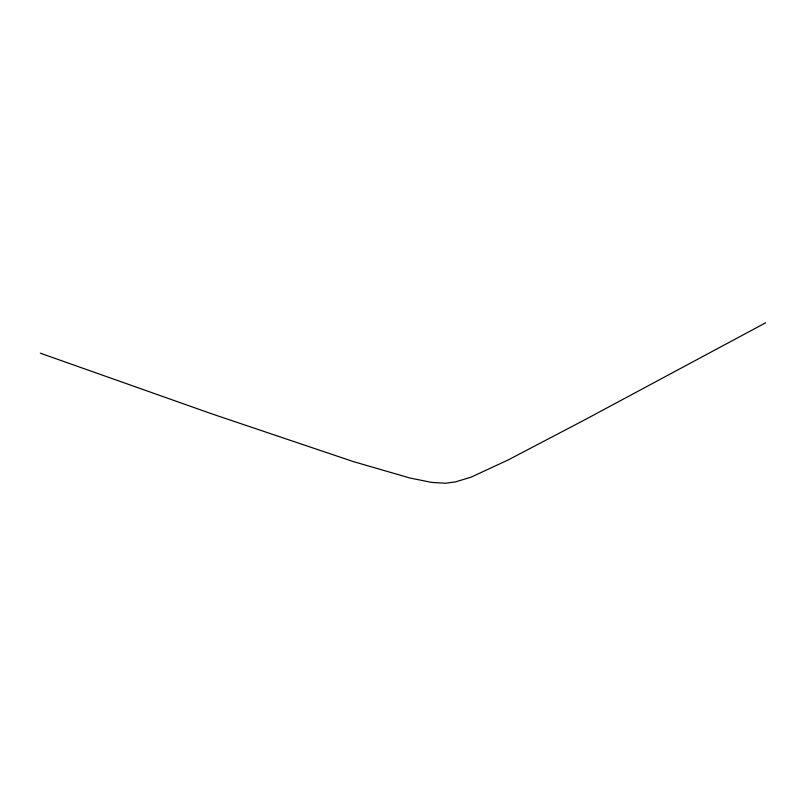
<?xml version="1.0" encoding="UTF-8"?>
<svg xmlns="http://www.w3.org/2000/svg" width="806" height="806" viewBox="0 0 806 806"><rect width="100%" height="100%" fill="white"/><g stroke="black" fill="none" stroke-linecap="round" stroke-linejoin="round"><path stroke-width="1.21" d="M765.7 322.763L583.524 420.48L508.012 460.035L471.127 477.142L455.602 481.857L445.688 483.237L431.804 482.431L409.942 478.018L353.391 461.606L212.572 414.113L40.3 353.179"/></g></svg>
